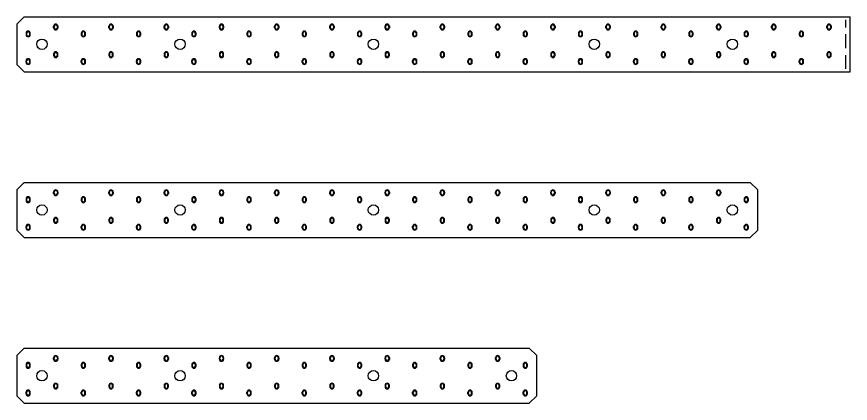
# Model space of a CAD drawing. Header units: inches. Extents: x -2661 to 42767, y -1222 to 9099.
# Drawn here: x 1267.01 to 1312.29, y 1941.76 to 1962.76 of the extents above; entities that cross this region are included whole.
import ezdxf

# ---------------------------------------------------------------- set-up
doc = ezdxf.new("R2010")
doc.units = ezdxf.units.IN
doc.header["$LTSCALE"] = 12
doc.header["$MEASUREMENT"] = 0
doc.linetypes.add('HIDDEN4', pattern=[0.09375, 0.0625, -0.03125])
doc.layers.get('0').update_dxf_attribs({"linetype": 'CONTINUOUS'})
doc.layers.add('S-SIMPSON', color=2, linetype='CONTINUOUS')

# ---------------------------------------------------------------- blocks, each defined once
blk = doc.blocks.new('MSTC28')
for p, q in [((-14.125, 2.59375), (-13.71875, 3)), ((-13.71875, 3), (13.71875, 3)), ((13.71875, 3), (14.125, 2.59375)), ((-14.125, 2.59375), (-14.125, 0.40625)), ((-12.11675, 2.398), (-12.11675, 2.477)), ((-12.0855, 2.398), (-12.0855, 2.477)), ((-11.9145, 2.477), (-11.9145, 2.398)), ((-11.88325, 2.477), (-11.88325, 2.398)), ((-9.11675, 2.398), (-9.11675, 2.477)), ((-9.0855, 2.398), (-9.0855, 2.477)), ((-8.9145, 2.477), (-8.9145, 2.398)), ((-8.88325, 2.477), (-8.88325, 2.398)), ((-6.11675, 2.398), (-6.11675, 2.477)), ((-6.0855, 2.398), (-6.0855, 2.477)), ((-5.9145, 2.477), (-5.9145, 2.398)), ((-5.88325, 2.477), (-5.88325, 2.398)), ((-3.11675, 2.398), (-3.11675, 2.477)), ((-3.0855, 2.398), (-3.0855, 2.477)), ((-2.9145, 2.477), (-2.9145, 2.398)), ((-2.88325, 2.477), (-2.88325, 2.398)), ((-0.11675, 2.398), (-0.11675, 2.477)), ((-0.0855, 2.398), (-0.0855, 2.477)), ((0.0855, 2.477), (0.0855, 2.398)), ((0.11675, 2.477), (0.11675, 2.398)), ((2.88325, 2.398), (2.88325, 2.477)), ((2.9145, 2.398), (2.9145, 2.477)), ((3.0855, 2.477), (3.0855, 2.398)), ((3.11675, 2.477), (3.11675, 2.398)), ((5.88325, 2.398), (5.88325, 2.477)), ((5.9145, 2.398), (5.9145, 2.477)), ((6.0855, 2.477), (6.0855, 2.398)), ((6.11675, 2.477), (6.11675, 2.398)), ((8.88325, 2.398), (8.88325, 2.477)), ((8.9145, 2.398), (8.9145, 2.477)), ((9.0855, 2.477), (9.0855, 2.398)), ((9.11675, 2.477), (9.11675, 2.398)), ((11.88325, 2.398), (11.88325, 2.477)), ((11.9145, 2.398), (11.9145, 2.477)), ((12.0855, 2.477), (12.0855, 2.398)), ((12.11675, 2.477), (12.11675, 2.398)), ((-13.61675, 2.102), (-13.61675, 2.023)), ((-13.5855, 2.102), (-13.5855, 2.023)), ((-13.4145, 2.023), (-13.4145, 2.102)), ((-13.38325, 2.023), (-13.38325, 2.102)), ((-10.61675, 2.102), (-10.61675, 2.023)), ((-10.5855, 2.102), (-10.5855, 2.023)), ((-10.4145, 2.023), (-10.4145, 2.102)), ((-10.38325, 2.023), (-10.38325, 2.102)), ((-7.61675, 2.102), (-7.61675, 2.023)), ((-7.5855, 2.102), (-7.5855, 2.023)), ((-7.4145, 2.023), (-7.4145, 2.102)), ((-7.38325, 2.023), (-7.38325, 2.102)), ((-4.61675, 2.102), (-4.61675, 2.023)), ((-4.5855, 2.102), (-4.5855, 2.023)), ((-4.4145, 2.023), (-4.4145, 2.102)), ((-4.38325, 2.023), (-4.38325, 2.102)), ((-1.61675, 2.102), (-1.61675, 2.023)), ((-1.5855, 2.102), (-1.5855, 2.023)), ((-1.4145, 2.023), (-1.4145, 2.102)), ((-1.38325, 2.023), (-1.38325, 2.102)), ((1.38325, 2.102), (1.38325, 2.023)), ((1.4145, 2.102), (1.4145, 2.023)), ((1.5855, 2.023), (1.5855, 2.102)), ((1.61675, 2.023), (1.61675, 2.102)), ((4.38325, 2.102), (4.38325, 2.023)), ((4.4145, 2.102), (4.4145, 2.023)), ((4.5855, 2.023), (4.5855, 2.102)), ((4.61675, 2.023), (4.61675, 2.102)), ((7.38325, 2.102), (7.38325, 2.023)), ((7.4145, 2.102), (7.4145, 2.023)), ((7.5855, 2.023), (7.5855, 2.102)), ((7.61675, 2.023), (7.61675, 2.102)), ((10.38325, 2.102), (10.38325, 2.023)), ((10.4145, 2.102), (10.4145, 2.023)), ((10.5855, 2.023), (10.5855, 2.102)), ((10.61675, 2.023), (10.61675, 2.102)), ((13.38325, 2.102), (13.38325, 2.023)), ((13.4145, 2.102), (13.4145, 2.023)), ((13.5855, 2.023), (13.5855, 2.102)), ((13.61675, 2.023), (13.61675, 2.102)), ((-12.11675, 0.977), (-12.11675, 0.898)), ((-12.0855, 0.977), (-12.0855, 0.898)), ((-11.9145, 0.898), (-11.9145, 0.977)), ((-11.88325, 0.898), (-11.88325, 0.977)), ((-9.11675, 0.977), (-9.11675, 0.898)), ((-9.0855, 0.977), (-9.0855, 0.898)), ((-8.9145, 0.898), (-8.9145, 0.977)), ((-8.88325, 0.898), (-8.88325, 0.977)), ((-6.11675, 0.977), (-6.11675, 0.898)), ((-6.0855, 0.977), (-6.0855, 0.898)), ((-5.9145, 0.898), (-5.9145, 0.977)), ((-5.88325, 0.898), (-5.88325, 0.977)), ((-3.11675, 0.977), (-3.11675, 0.898)), ((-3.0855, 0.977), (-3.0855, 0.898)), ((-2.9145, 0.898), (-2.9145, 0.977)), ((-2.88325, 0.898), (-2.88325, 0.977)), ((-0.11675, 0.977), (-0.11675, 0.898)), ((-0.0855, 0.977), (-0.0855, 0.898)), ((0.0855, 0.898), (0.0855, 0.977)), ((0.11675, 0.898), (0.11675, 0.977)), ((2.88325, 0.977), (2.88325, 0.898)), ((2.9145, 0.977), (2.9145, 0.898)), ((3.0855, 0.898), (3.0855, 0.977)), ((3.11675, 0.898), (3.11675, 0.977)), ((5.88325, 0.977), (5.88325, 0.898)), ((5.9145, 0.977), (5.9145, 0.898)), ((6.0855, 0.898), (6.0855, 0.977)), ((6.11675, 0.898), (6.11675, 0.977)), ((8.88325, 0.977), (8.88325, 0.898)), ((8.9145, 0.977), (8.9145, 0.898)), ((9.0855, 0.898), (9.0855, 0.977)), ((9.11675, 0.898), (9.11675, 0.977)), ((11.88325, 0.977), (11.88325, 0.898)), ((11.9145, 0.977), (11.9145, 0.898)), ((12.0855, 0.898), (12.0855, 0.977)), ((12.11675, 0.898), (12.11675, 0.977)), ((-13.61675, 0.523), (-13.61675, 0.602)), ((-13.5855, 0.523), (-13.5855, 0.602)), ((-13.4145, 0.523), (-13.4145, 0.602)), ((-13.38325, 0.523), (-13.38325, 0.602)), ((-10.61675, 0.523), (-10.61675, 0.602)), ((-10.5855, 0.523), (-10.5855, 0.602)), ((-10.4145, 0.523), (-10.4145, 0.602)), ((-10.38325, 0.523), (-10.38325, 0.602)), ((-7.61675, 0.523), (-7.61675, 0.602)), ((-7.5855, 0.523), (-7.5855, 0.602)), ((-7.4145, 0.523), (-7.4145, 0.602)), ((-7.38325, 0.523), (-7.38325, 0.602)), ((-4.61675, 0.523), (-4.61675, 0.602)), ((-4.5855, 0.523), (-4.5855, 0.602)), ((-4.4145, 0.523), (-4.4145, 0.602)), ((-4.38325, 0.523), (-4.38325, 0.602)), ((-1.61675, 0.523), (-1.61675, 0.602)), ((-1.5855, 0.523), (-1.5855, 0.602)), ((-1.4145, 0.523), (-1.4145, 0.602)), ((-1.38325, 0.523), (-1.38325, 0.602)), ((1.38325, 0.523), (1.38325, 0.602)), ((1.4145, 0.523), (1.4145, 0.602)), ((1.5855, 0.523), (1.5855, 0.602)), ((1.61675, 0.523), (1.61675, 0.602)), ((4.38325, 0.523), (4.38325, 0.602)), ((4.4145, 0.523), (4.4145, 0.602)), ((4.5855, 0.523), (4.5855, 0.602)), ((4.61675, 0.523), (4.61675, 0.602)), ((7.38325, 0.523), (7.38325, 0.602)), ((7.4145, 0.523), (7.4145, 0.602)), ((7.5855, 0.523), (7.5855, 0.602)), ((7.61675, 0.523), (7.61675, 0.602)), ((10.38325, 0.523), (10.38325, 0.602)), ((10.4145, 0.523), (10.4145, 0.602)), ((10.5855, 0.523), (10.5855, 0.602)), ((10.61675, 0.523), (10.61675, 0.602)), ((13.38325, 0.523), (13.38325, 0.602)), ((13.4145, 0.523), (13.4145, 0.602)), ((13.5855, 0.523), (13.5855, 0.602)), ((13.61675, 0.523), (13.61675, 0.602)), ((-13.71875, 0), (-14.125, 0.40625)), ((-13.71875, 0), (13.71875, 0)), ((13.71875, 0), (14.125, 0.40625))]:
    blk.add_line(p, q)
at = {"linetype": 'Continuous'}
blk.add_line((14.125, 0.40625), (14.125, 2.59375), dxfattribs=at)
for centre in [(-12.75, 1.5), (-5.25, 1.5), (5.25, 1.5), (12.75, 1.5)]:
    blk.add_circle(centre, 0.28125)
for centre, radius, start, end in [((-12, 2.477), 0.11675, 0, 180), ((-12, 2.398), 0.11675, 180, 0), ((-12, 2.477), 0.0855, 0, 180), ((-12, 2.398), 0.0855, 180, 0), ((-9, 2.477), 0.11675, 0, 180), ((-9, 2.398), 0.11675, 180, 0), ((-9, 2.477), 0.0855, 0, 180), ((-9, 2.398), 0.0855, 180, 0), ((-6, 2.477), 0.11675, 0, 180), ((-6, 2.398), 0.11675, 180, 0), ((-6, 2.477), 0.0855, 0, 180), ((-6, 2.398), 0.0855, 180, 0), ((-3, 2.477), 0.11675, 0, 180), ((-3, 2.398), 0.11675, 180, 0), ((-3, 2.477), 0.0855, 0, 180), ((-3, 2.398), 0.0855, 180, 0), ((0, 2.477), 0.11675, 0, 180), ((0, 2.398), 0.11675, 180, 0), ((0, 2.477), 0.0855, 0, 180), ((0, 2.398), 0.0855, 180, 0), ((3, 2.477), 0.11675, 0, 180), ((3, 2.398), 0.11675, 180, 0), ((3, 2.477), 0.0855, 0, 180), ((3, 2.398), 0.0855, 180, 0), ((6, 2.477), 0.11675, 0, 180), ((6, 2.398), 0.11675, 180, 0), ((6, 2.477), 0.0855, 0, 180), ((6, 2.398), 0.0855, 180, 0), ((9, 2.477), 0.11675, 0, 180), ((9, 2.398), 0.11675, 180, 0), ((9, 2.477), 0.0855, 0, 180), ((9, 2.398), 0.0855, 180, 0), ((12, 2.477), 0.11675, 0, 180), ((12, 2.398), 0.11675, 180, 0), ((12, 2.477), 0.0855, 0, 180), ((12, 2.398), 0.0855, 180, 0), ((-13.5, 2.102), 0.11675, 0, 180), ((-13.5, 2.023), 0.11675, 180, 0), ((-13.5, 2.102), 0.0855, 0, 180), ((-13.5, 2.023), 0.0855, 180, 0), ((-10.5, 2.102), 0.11675, 0, 180), ((-10.5, 2.023), 0.11675, 180, 0), ((-10.5, 2.102), 0.0855, 0, 180), ((-10.5, 2.023), 0.0855, 180, 0), ((-7.5, 2.102), 0.11675, 0, 180), ((-7.5, 2.023), 0.11675, 180, 0), ((-7.5, 2.102), 0.0855, 0, 180), ((-7.5, 2.023), 0.0855, 180, 0), ((-4.5, 2.102), 0.11675, 0, 180), ((-4.5, 2.023), 0.11675, 180, 0), ((-4.5, 2.102), 0.0855, 0, 180), ((-4.5, 2.023), 0.0855, 180, 0), ((-1.5, 2.102), 0.11675, 0, 180), ((-1.5, 2.023), 0.11675, 180, 0), ((-1.5, 2.102), 0.0855, 0, 180), ((-1.5, 2.023), 0.0855, 180, 0), ((1.5, 2.102), 0.11675, 0, 180), ((1.5, 2.023), 0.11675, 180, 0), ((1.5, 2.102), 0.0855, 0, 180), ((1.5, 2.023), 0.0855, 180, 0), ((4.5, 2.102), 0.11675, 0, 180), ((4.5, 2.023), 0.11675, 180, 0), ((4.5, 2.102), 0.0855, 0, 180), ((4.5, 2.023), 0.0855, 180, 0), ((7.5, 2.102), 0.11675, 0, 180), ((7.5, 2.023), 0.11675, 180, 0), ((7.5, 2.102), 0.0855, 0, 180), ((7.5, 2.023), 0.0855, 180, 0), ((10.5, 2.102), 0.11675, 0, 180), ((10.5, 2.023), 0.11675, 180, 0), ((10.5, 2.102), 0.0855, 0, 180), ((10.5, 2.023), 0.0855, 180, 0), ((13.5, 2.102), 0.11675, 0, 180), ((13.5, 2.023), 0.11675, 180, 0), ((13.5, 2.102), 0.0855, 0, 180), ((13.5, 2.023), 0.0855, 180, 0), ((-12, 0.977), 0.11675, 0, 180), ((-12, 0.977), 0.0855, 0, 180), ((-9, 0.977), 0.11675, 0, 180), ((-9, 0.977), 0.0855, 0, 180), ((-6, 0.977), 0.11675, 0, 180), ((-6, 0.977), 0.0855, 0, 180), ((-3, 0.977), 0.11675, 0, 180), ((-3, 0.977), 0.0855, 0, 180), ((0, 0.977), 0.11675, 0, 180), ((0, 0.977), 0.0855, 0, 180), ((3, 0.977), 0.11675, 0, 180), ((3, 0.977), 0.0855, 0, 180), ((6, 0.977), 0.11675, 0, 180), ((6, 0.977), 0.0855, 0, 180), ((9, 0.977), 0.11675, 0, 180), ((9, 0.977), 0.0855, 0, 180), ((12, 0.977), 0.11675, 0, 180), ((12, 0.977), 0.0855, 0, 180), ((-13.5, 0.602), 0.11675, 0, 180), ((-13.5, 0.523), 0.11675, 180, 0), ((-13.5, 0.602), 0.0855, 0, 180), ((-13.5, 0.523), 0.0855, 180, 0), ((-12, 0.898), 0.11675, 180, 0), ((-12, 0.898), 0.0855, 180, 0), ((-10.5, 0.602), 0.11675, 0, 180), ((-10.5, 0.523), 0.11675, 180, 0), ((-10.5, 0.602), 0.0855, 0, 180), ((-10.5, 0.523), 0.0855, 180, 0), ((-9, 0.898), 0.11675, 180, 0), ((-9, 0.898), 0.0855, 180, 0), ((-7.5, 0.602), 0.11675, 0, 180), ((-7.5, 0.523), 0.11675, 180, 0), ((-7.5, 0.602), 0.0855, 0, 180), ((-7.5, 0.523), 0.0855, 180, 0), ((-6, 0.898), 0.11675, 180, 0), ((-6, 0.898), 0.0855, 180, 0), ((-4.5, 0.602), 0.11675, 0, 180), ((-4.5, 0.523), 0.11675, 180, 0), ((-4.5, 0.602), 0.0855, 0, 180), ((-4.5, 0.523), 0.0855, 180, 0), ((-3, 0.898), 0.11675, 180, 0), ((-3, 0.898), 0.0855, 180, 0), ((-1.5, 0.602), 0.11675, 0, 180), ((-1.5, 0.523), 0.11675, 180, 0), ((-1.5, 0.602), 0.0855, 0, 180), ((-1.5, 0.523), 0.0855, 180, 0), ((0, 0.898), 0.11675, 180, 0), ((0, 0.898), 0.0855, 180, 0), ((1.5, 0.602), 0.11675, 0, 180), ((1.5, 0.523), 0.11675, 180, 0), ((1.5, 0.602), 0.0855, 0, 180), ((1.5, 0.523), 0.0855, 180, 0), ((3, 0.898), 0.11675, 180, 0), ((3, 0.898), 0.0855, 180, 0), ((4.5, 0.602), 0.11675, 0, 180), ((4.5, 0.523), 0.11675, 180, 0), ((4.5, 0.602), 0.0855, 0, 180), ((4.5, 0.523), 0.0855, 180, 0), ((6, 0.898), 0.11675, 180, 0), ((6, 0.898), 0.0855, 180, 0), ((7.5, 0.602), 0.11675, 0, 180), ((7.5, 0.523), 0.11675, 180, 0), ((7.5, 0.602), 0.0855, 0, 180), ((7.5, 0.523), 0.0855, 180, 0), ((9, 0.898), 0.11675, 180, 0), ((9, 0.898), 0.0855, 180, 0), ((10.5, 0.602), 0.11675, 0, 180), ((10.5, 0.523), 0.11675, 180, 0), ((10.5, 0.602), 0.0855, 0, 180), ((10.5, 0.523), 0.0855, 180, 0), ((12, 0.898), 0.11675, 180, 0), ((12, 0.898), 0.0855, 180, 0), ((13.5, 0.602), 0.11675, 0, 180), ((13.5, 0.523), 0.11675, 180, 0), ((13.5, 0.602), 0.0855, 0, 180), ((13.5, 0.523), 0.0855, 180, 0)]:
    blk.add_arc(centre, radius, start, end)
blk = doc.blocks.new('MSTC40')
at = {"layer": 'S-SIMPSON'}
for p, q in [((-20.125, 2.59375), (-19.71875, 3)), ((-19.71875, 3), (19.71875, 3)), ((19.71875, 3), (20.125, 2.59375)), ((-20.125, 2.59375), (-20.125, 0.40625)), ((-18.11675, 2.398), (-18.11675, 2.477)), ((-18.0855, 2.398), (-18.0855, 2.477)), ((-17.9145, 2.477), (-17.9145, 2.398)), ((-17.88325, 2.477), (-17.88325, 2.398)), ((-15.11675, 2.398), (-15.11675, 2.477)), ((-15.0855, 2.398), (-15.0855, 2.477)), ((-14.9145, 2.477), (-14.9145, 2.398)), ((-14.88325, 2.477), (-14.88325, 2.398)), ((-12.11675, 2.398), (-12.11675, 2.477)), ((-12.0855, 2.398), (-12.0855, 2.477)), ((-11.9145, 2.477), (-11.9145, 2.398)), ((-11.88325, 2.477), (-11.88325, 2.398)), ((-9.11675, 2.398), (-9.11675, 2.477)), ((-9.0855, 2.398), (-9.0855, 2.477)), ((-8.9145, 2.477), (-8.9145, 2.398)), ((-8.88325, 2.477), (-8.88325, 2.398)), ((-6.11675, 2.398), (-6.11675, 2.477)), ((-6.0855, 2.398), (-6.0855, 2.477)), ((-5.9145, 2.477), (-5.9145, 2.398)), ((-5.88325, 2.477), (-5.88325, 2.398)), ((-3.11675, 2.398), (-3.11675, 2.477)), ((-3.0855, 2.398), (-3.0855, 2.477)), ((-2.9145, 2.477), (-2.9145, 2.398)), ((-2.88325, 2.477), (-2.88325, 2.398)), ((-0.11675, 2.398), (-0.11675, 2.477)), ((-0.0855, 2.398), (-0.0855, 2.477)), ((0.0855, 2.477), (0.0855, 2.398)), ((0.11675, 2.477), (0.11675, 2.398)), ((2.88325, 2.398), (2.88325, 2.477)), ((2.9145, 2.398), (2.9145, 2.477)), ((3.0855, 2.477), (3.0855, 2.398)), ((3.11675, 2.477), (3.11675, 2.398)), ((5.88325, 2.398), (5.88325, 2.477)), ((5.9145, 2.398), (5.9145, 2.477)), ((6.0855, 2.477), (6.0855, 2.398)), ((6.11675, 2.477), (6.11675, 2.398)), ((8.88325, 2.398), (8.88325, 2.477)), ((8.9145, 2.398), (8.9145, 2.477)), ((9.0855, 2.477), (9.0855, 2.398)), ((9.11675, 2.477), (9.11675, 2.398)), ((11.88325, 2.398), (11.88325, 2.477)), ((11.9145, 2.398), (11.9145, 2.477)), ((12.0855, 2.477), (12.0855, 2.398)), ((12.11675, 2.477), (12.11675, 2.398)), ((14.88325, 2.398), (14.88325, 2.477)), ((14.9145, 2.398), (14.9145, 2.477)), ((15.0855, 2.477), (15.0855, 2.398)), ((15.11675, 2.477), (15.11675, 2.398)), ((17.88325, 2.398), (17.88325, 2.477)), ((17.9145, 2.398), (17.9145, 2.477)), ((18.0855, 2.477), (18.0855, 2.398)), ((18.11675, 2.477), (18.11675, 2.398)), ((-19.61675, 2.102), (-19.61675, 2.023)), ((-19.5855, 2.102), (-19.5855, 2.023)), ((-19.4145, 2.023), (-19.4145, 2.102)), ((-19.38325, 2.023), (-19.38325, 2.102)), ((-16.61675, 2.102), (-16.61675, 2.023)), ((-16.5855, 2.102), (-16.5855, 2.023)), ((-16.4145, 2.023), (-16.4145, 2.102)), ((-16.38325, 2.023), (-16.38325, 2.102)), ((-13.61675, 2.102), (-13.61675, 2.023)), ((-13.5855, 2.102), (-13.5855, 2.023)), ((-13.4145, 2.023), (-13.4145, 2.102)), ((-13.38325, 2.023), (-13.38325, 2.102)), ((-10.61675, 2.102), (-10.61675, 2.023)), ((-10.5855, 2.102), (-10.5855, 2.023)), ((-10.4145, 2.023), (-10.4145, 2.102)), ((-10.38325, 2.023), (-10.38325, 2.102)), ((-7.61675, 2.102), (-7.61675, 2.023)), ((-7.5855, 2.102), (-7.5855, 2.023)), ((-7.4145, 2.023), (-7.4145, 2.102)), ((-7.38325, 2.023), (-7.38325, 2.102)), ((-4.61675, 2.102), (-4.61675, 2.023)), ((-4.5855, 2.102), (-4.5855, 2.023)), ((-4.4145, 2.023), (-4.4145, 2.102)), ((-4.38325, 2.023), (-4.38325, 2.102)), ((-1.61675, 2.102), (-1.61675, 2.023)), ((-1.5855, 2.102), (-1.5855, 2.023)), ((-1.4145, 2.023), (-1.4145, 2.102)), ((-1.38325, 2.023), (-1.38325, 2.102)), ((1.38325, 2.102), (1.38325, 2.023)), ((1.4145, 2.102), (1.4145, 2.023)), ((1.5855, 2.023), (1.5855, 2.102)), ((1.61675, 2.023), (1.61675, 2.102)), ((4.38325, 2.102), (4.38325, 2.023)), ((4.4145, 2.102), (4.4145, 2.023)), ((4.5855, 2.023), (4.5855, 2.102)), ((4.61675, 2.023), (4.61675, 2.102)), ((7.38325, 2.102), (7.38325, 2.023)), ((7.4145, 2.102), (7.4145, 2.023)), ((7.5855, 2.023), (7.5855, 2.102)), ((7.61675, 2.023), (7.61675, 2.102)), ((10.38325, 2.102), (10.38325, 2.023)), ((10.4145, 2.102), (10.4145, 2.023)), ((10.5855, 2.023), (10.5855, 2.102)), ((10.61675, 2.023), (10.61675, 2.102)), ((13.38325, 2.102), (13.38325, 2.023)), ((13.4145, 2.102), (13.4145, 2.023)), ((13.5855, 2.023), (13.5855, 2.102)), ((13.61675, 2.023), (13.61675, 2.102)), ((16.38325, 2.102), (16.38325, 2.023)), ((16.4145, 2.102), (16.4145, 2.023)), ((16.5855, 2.023), (16.5855, 2.102)), ((16.61675, 2.023), (16.61675, 2.102)), ((19.38325, 2.102), (19.38325, 2.023)), ((19.4145, 2.102), (19.4145, 2.023)), ((19.5855, 2.023), (19.5855, 2.102)), ((19.61675, 2.023), (19.61675, 2.102)), ((-18.11675, 0.977), (-18.11675, 0.898)), ((-18.0855, 0.977), (-18.0855, 0.898)), ((-17.9145, 0.898), (-17.9145, 0.977)), ((-17.88325, 0.898), (-17.88325, 0.977)), ((-15.11675, 0.977), (-15.11675, 0.898)), ((-15.0855, 0.977), (-15.0855, 0.898)), ((-14.9145, 0.898), (-14.9145, 0.977)), ((-14.88325, 0.898), (-14.88325, 0.977)), ((-12.11675, 0.977), (-12.11675, 0.898)), ((-12.0855, 0.977), (-12.0855, 0.898)), ((-11.9145, 0.898), (-11.9145, 0.977)), ((-11.88325, 0.898), (-11.88325, 0.977)), ((-9.11675, 0.977), (-9.11675, 0.898)), ((-9.0855, 0.977), (-9.0855, 0.898)), ((-8.9145, 0.898), (-8.9145, 0.977)), ((-8.88325, 0.898), (-8.88325, 0.977)), ((-6.11675, 0.977), (-6.11675, 0.898)), ((-6.0855, 0.977), (-6.0855, 0.898)), ((-5.9145, 0.898), (-5.9145, 0.977)), ((-5.88325, 0.898), (-5.88325, 0.977)), ((-3.11675, 0.977), (-3.11675, 0.898)), ((-3.0855, 0.977), (-3.0855, 0.898)), ((-2.9145, 0.898), (-2.9145, 0.977)), ((-2.88325, 0.898), (-2.88325, 0.977)), ((-0.11675, 0.977), (-0.11675, 0.898)), ((-0.0855, 0.977), (-0.0855, 0.898)), ((0.0855, 0.898), (0.0855, 0.977)), ((0.11675, 0.898), (0.11675, 0.977)), ((2.88325, 0.977), (2.88325, 0.898)), ((2.9145, 0.977), (2.9145, 0.898)), ((3.0855, 0.898), (3.0855, 0.977)), ((3.11675, 0.898), (3.11675, 0.977)), ((5.88325, 0.977), (5.88325, 0.898)), ((5.9145, 0.977), (5.9145, 0.898)), ((6.0855, 0.898), (6.0855, 0.977)), ((6.11675, 0.898), (6.11675, 0.977)), ((8.88325, 0.977), (8.88325, 0.898)), ((8.9145, 0.977), (8.9145, 0.898)), ((9.0855, 0.898), (9.0855, 0.977)), ((9.11675, 0.898), (9.11675, 0.977)), ((11.88325, 0.977), (11.88325, 0.898)), ((11.9145, 0.977), (11.9145, 0.898)), ((12.0855, 0.898), (12.0855, 0.977)), ((12.11675, 0.898), (12.11675, 0.977)), ((14.88325, 0.977), (14.88325, 0.898)), ((14.9145, 0.977), (14.9145, 0.898)), ((15.0855, 0.898), (15.0855, 0.977)), ((15.11675, 0.898), (15.11675, 0.977)), ((17.88325, 0.977), (17.88325, 0.898)), ((17.9145, 0.977), (17.9145, 0.898)), ((18.0855, 0.898), (18.0855, 0.977)), ((18.11675, 0.898), (18.11675, 0.977)), ((-19.61675, 0.523), (-19.61675, 0.602)), ((-19.5855, 0.523), (-19.5855, 0.602)), ((-19.4145, 0.523), (-19.4145, 0.602)), ((-19.38325, 0.523), (-19.38325, 0.602)), ((-16.61675, 0.523), (-16.61675, 0.602)), ((-16.5855, 0.523), (-16.5855, 0.602)), ((-16.4145, 0.523), (-16.4145, 0.602)), ((-16.38325, 0.523), (-16.38325, 0.602)), ((-13.61675, 0.523), (-13.61675, 0.602)), ((-13.5855, 0.523), (-13.5855, 0.602)), ((-13.4145, 0.523), (-13.4145, 0.602)), ((-13.38325, 0.523), (-13.38325, 0.602)), ((-10.61675, 0.523), (-10.61675, 0.602)), ((-10.5855, 0.523), (-10.5855, 0.602)), ((-10.4145, 0.523), (-10.4145, 0.602)), ((-10.38325, 0.523), (-10.38325, 0.602)), ((-7.61675, 0.523), (-7.61675, 0.602)), ((-7.5855, 0.523), (-7.5855, 0.602)), ((-7.4145, 0.523), (-7.4145, 0.602)), ((-7.38325, 0.523), (-7.38325, 0.602)), ((-4.61675, 0.523), (-4.61675, 0.602)), ((-4.5855, 0.523), (-4.5855, 0.602)), ((-4.4145, 0.523), (-4.4145, 0.602)), ((-4.38325, 0.523), (-4.38325, 0.602)), ((-1.61675, 0.523), (-1.61675, 0.602)), ((-1.5855, 0.523), (-1.5855, 0.602)), ((-1.4145, 0.523), (-1.4145, 0.602)), ((-1.38325, 0.523), (-1.38325, 0.602)), ((1.38325, 0.523), (1.38325, 0.602)), ((1.4145, 0.523), (1.4145, 0.602)), ((1.5855, 0.523), (1.5855, 0.602)), ((1.61675, 0.523), (1.61675, 0.602)), ((4.38325, 0.523), (4.38325, 0.602)), ((4.4145, 0.523), (4.4145, 0.602)), ((4.5855, 0.523), (4.5855, 0.602)), ((4.61675, 0.523), (4.61675, 0.602)), ((7.38325, 0.523), (7.38325, 0.602)), ((7.4145, 0.523), (7.4145, 0.602)), ((7.5855, 0.523), (7.5855, 0.602)), ((7.61675, 0.523), (7.61675, 0.602)), ((10.38325, 0.523), (10.38325, 0.602)), ((10.4145, 0.523), (10.4145, 0.602)), ((10.5855, 0.523), (10.5855, 0.602)), ((10.61675, 0.523), (10.61675, 0.602)), ((13.38325, 0.523), (13.38325, 0.602)), ((13.4145, 0.523), (13.4145, 0.602)), ((13.5855, 0.523), (13.5855, 0.602)), ((13.61675, 0.523), (13.61675, 0.602)), ((16.38325, 0.523), (16.38325, 0.602)), ((16.4145, 0.523), (16.4145, 0.602)), ((16.5855, 0.523), (16.5855, 0.602)), ((16.61675, 0.523), (16.61675, 0.602)), ((19.38325, 0.523), (19.38325, 0.602)), ((19.4145, 0.523), (19.4145, 0.602)), ((19.5855, 0.523), (19.5855, 0.602)), ((19.61675, 0.523), (19.61675, 0.602)), ((-19.71875, 0), (-20.125, 0.40625)), ((-19.71875, 0), (19.71875, 0)), ((19.71875, 0), (20.125, 0.40625))]:
    blk.add_line(p, q, dxfattribs=at)
at = {"layer": 'S-SIMPSON', "linetype": 'Continuous'}
blk.add_line((20.125, 0.40625), (20.125, 2.59375), dxfattribs=at)
at = {"layer": 'S-SIMPSON'}
for centre in [(-18.75, 1.5), (-11.25, 1.5), (-0.75, 1.5), (11.25, 1.5), (18.75, 1.5)]:
    blk.add_circle(centre, 0.28125, dxfattribs=at)
for centre, radius, start, end in [((-18, 2.477), 0.11675, 0, 180), ((-18, 2.398), 0.11675, 180, 0), ((-18, 2.477), 0.0855, 0, 180), ((-18, 2.398), 0.0855, 180, 0), ((-15, 2.477), 0.11675, 0, 180), ((-15, 2.398), 0.11675, 180, 0), ((-15, 2.477), 0.0855, 0, 180), ((-15, 2.398), 0.0855, 180, 0), ((-12, 2.477), 0.11675, 0, 180), ((-12, 2.398), 0.11675, 180, 0), ((-12, 2.477), 0.0855, 0, 180), ((-12, 2.398), 0.0855, 180, 0), ((-9, 2.477), 0.11675, 0, 180), ((-9, 2.398), 0.11675, 180, 0), ((-9, 2.477), 0.0855, 0, 180), ((-9, 2.398), 0.0855, 180, 0), ((-6, 2.477), 0.11675, 0, 180), ((-6, 2.398), 0.11675, 180, 0), ((-6, 2.477), 0.0855, 0, 180), ((-6, 2.398), 0.0855, 180, 0), ((-3, 2.477), 0.11675, 0, 180), ((-3, 2.398), 0.11675, 180, 0), ((-3, 2.477), 0.0855, 0, 180), ((-3, 2.398), 0.0855, 180, 0), ((0, 2.477), 0.11675, 0, 180), ((0, 2.398), 0.11675, 180, 0), ((0, 2.477), 0.0855, 0, 180), ((0, 2.398), 0.0855, 180, 0), ((3, 2.477), 0.11675, 0, 180), ((3, 2.398), 0.11675, 180, 0), ((3, 2.477), 0.0855, 0, 180), ((3, 2.398), 0.0855, 180, 0), ((6, 2.477), 0.11675, 0, 180), ((6, 2.398), 0.11675, 180, 0), ((6, 2.477), 0.0855, 0, 180), ((6, 2.398), 0.0855, 180, 0), ((9, 2.477), 0.11675, 0, 180), ((9, 2.398), 0.11675, 180, 0), ((9, 2.477), 0.0855, 0, 180), ((9, 2.398), 0.0855, 180, 0), ((12, 2.477), 0.11675, 0, 180), ((12, 2.398), 0.11675, 180, 0), ((12, 2.477), 0.0855, 0, 180), ((12, 2.398), 0.0855, 180, 0), ((15, 2.477), 0.11675, 0, 180), ((15, 2.398), 0.11675, 180, 0), ((15, 2.477), 0.0855, 0, 180), ((15, 2.398), 0.0855, 180, 0), ((18, 2.477), 0.11675, 0, 180), ((18, 2.398), 0.11675, 180, 0), ((18, 2.477), 0.0855, 0, 180), ((18, 2.398), 0.0855, 180, 0), ((-19.5, 2.102), 0.11675, 0, 180), ((-19.5, 2.023), 0.11675, 180, 0), ((-19.5, 2.102), 0.0855, 0, 180), ((-19.5, 2.023), 0.0855, 180, 0), ((-16.5, 2.102), 0.11675, 0, 180), ((-16.5, 2.023), 0.11675, 180, 0), ((-16.5, 2.102), 0.0855, 0, 180), ((-16.5, 2.023), 0.0855, 180, 0), ((-13.5, 2.102), 0.11675, 0, 180), ((-13.5, 2.023), 0.11675, 180, 0), ((-13.5, 2.102), 0.0855, 0, 180), ((-13.5, 2.023), 0.0855, 180, 0), ((-10.5, 2.102), 0.11675, 0, 180), ((-10.5, 2.023), 0.11675, 180, 0), ((-10.5, 2.102), 0.0855, 0, 180), ((-10.5, 2.023), 0.0855, 180, 0), ((-7.5, 2.102), 0.11675, 0, 180), ((-7.5, 2.023), 0.11675, 180, 0), ((-7.5, 2.102), 0.0855, 0, 180), ((-7.5, 2.023), 0.0855, 180, 0), ((-4.5, 2.102), 0.11675, 0, 180), ((-4.5, 2.023), 0.11675, 180, 0), ((-4.5, 2.102), 0.0855, 0, 180), ((-4.5, 2.023), 0.0855, 180, 0), ((-1.5, 2.102), 0.11675, 0, 180), ((-1.5, 2.023), 0.11675, 180, 0), ((-1.5, 2.102), 0.0855, 0, 180), ((-1.5, 2.023), 0.0855, 180, 0), ((1.5, 2.102), 0.11675, 0, 180), ((1.5, 2.023), 0.11675, 180, 0), ((1.5, 2.102), 0.0855, 0, 180), ((1.5, 2.023), 0.0855, 180, 0), ((4.5, 2.102), 0.11675, 0, 180), ((4.5, 2.023), 0.11675, 180, 0), ((4.5, 2.102), 0.0855, 0, 180), ((4.5, 2.023), 0.0855, 180, 0), ((7.5, 2.102), 0.11675, 0, 180), ((7.5, 2.023), 0.11675, 180, 0), ((7.5, 2.102), 0.0855, 0, 180), ((7.5, 2.023), 0.0855, 180, 0), ((10.5, 2.102), 0.11675, 0, 180), ((10.5, 2.023), 0.11675, 180, 0), ((10.5, 2.102), 0.0855, 0, 180), ((10.5, 2.023), 0.0855, 180, 0), ((13.5, 2.102), 0.11675, 0, 180), ((13.5, 2.023), 0.11675, 180, 0), ((13.5, 2.102), 0.0855, 0, 180), ((13.5, 2.023), 0.0855, 180, 0), ((16.5, 2.102), 0.11675, 0, 180), ((16.5, 2.023), 0.11675, 180, 0), ((16.5, 2.102), 0.0855, 0, 180), ((16.5, 2.023), 0.0855, 180, 0), ((19.5, 2.102), 0.11675, 0, 180), ((19.5, 2.023), 0.11675, 180, 0), ((19.5, 2.102), 0.0855, 0, 180), ((19.5, 2.023), 0.0855, 180, 0), ((-18, 0.977), 0.11675, 0, 180), ((-18, 0.977), 0.0855, 0, 180), ((-15, 0.977), 0.11675, 0, 180), ((-15, 0.977), 0.0855, 0, 180), ((-12, 0.977), 0.11675, 0, 180), ((-12, 0.977), 0.0855, 0, 180), ((-9, 0.977), 0.11675, 0, 180), ((-9, 0.977), 0.0855, 0, 180), ((-6, 0.977), 0.11675, 0, 180), ((-6, 0.977), 0.0855, 0, 180), ((-3, 0.977), 0.11675, 0, 180), ((-3, 0.977), 0.0855, 0, 180), ((0, 0.977), 0.11675, 0, 180), ((0, 0.977), 0.0855, 0, 180), ((3, 0.977), 0.11675, 0, 180), ((3, 0.977), 0.0855, 0, 180), ((6, 0.977), 0.11675, 0, 180), ((6, 0.977), 0.0855, 0, 180), ((9, 0.977), 0.11675, 0, 180), ((9, 0.977), 0.0855, 0, 180), ((12, 0.977), 0.11675, 0, 180), ((12, 0.977), 0.0855, 0, 180), ((15, 0.977), 0.11675, 0, 180), ((15, 0.977), 0.0855, 0, 180), ((18, 0.977), 0.11675, 0, 180), ((18, 0.977), 0.0855, 0, 180), ((-19.5, 0.602), 0.11675, 0, 180), ((-19.5, 0.523), 0.11675, 180, 0), ((-19.5, 0.602), 0.0855, 0, 180), ((-19.5, 0.523), 0.0855, 180, 0), ((-18, 0.898), 0.11675, 180, 0), ((-18, 0.898), 0.0855, 180, 0), ((-16.5, 0.602), 0.11675, 0, 180), ((-16.5, 0.523), 0.11675, 180, 0), ((-16.5, 0.602), 0.0855, 0, 180), ((-16.5, 0.523), 0.0855, 180, 0), ((-15, 0.898), 0.11675, 180, 0), ((-15, 0.898), 0.0855, 180, 0), ((-13.5, 0.602), 0.11675, 0, 180), ((-13.5, 0.523), 0.11675, 180, 0), ((-13.5, 0.602), 0.0855, 0, 180), ((-13.5, 0.523), 0.0855, 180, 0), ((-12, 0.898), 0.11675, 180, 0), ((-12, 0.898), 0.0855, 180, 0), ((-10.5, 0.602), 0.11675, 0, 180), ((-10.5, 0.523), 0.11675, 180, 0), ((-10.5, 0.602), 0.0855, 0, 180), ((-10.5, 0.523), 0.0855, 180, 0), ((-9, 0.898), 0.11675, 180, 0), ((-9, 0.898), 0.0855, 180, 0), ((-7.5, 0.602), 0.11675, 0, 180), ((-7.5, 0.523), 0.11675, 180, 0), ((-7.5, 0.602), 0.0855, 0, 180), ((-7.5, 0.523), 0.0855, 180, 0), ((-6, 0.898), 0.11675, 180, 0), ((-6, 0.898), 0.0855, 180, 0), ((-4.5, 0.602), 0.11675, 0, 180), ((-4.5, 0.523), 0.11675, 180, 0), ((-4.5, 0.602), 0.0855, 0, 180), ((-4.5, 0.523), 0.0855, 180, 0), ((-3, 0.898), 0.11675, 180, 0), ((-3, 0.898), 0.0855, 180, 0), ((-1.5, 0.602), 0.11675, 0, 180), ((-1.5, 0.523), 0.11675, 180, 0), ((-1.5, 0.602), 0.0855, 0, 180), ((-1.5, 0.523), 0.0855, 180, 0), ((0, 0.898), 0.11675, 180, 0), ((0, 0.898), 0.0855, 180, 0), ((1.5, 0.602), 0.11675, 0, 180), ((1.5, 0.523), 0.11675, 180, 0), ((1.5, 0.602), 0.0855, 0, 180), ((1.5, 0.523), 0.0855, 180, 0), ((3, 0.898), 0.11675, 180, 0), ((3, 0.898), 0.0855, 180, 0), ((4.5, 0.602), 0.11675, 0, 180), ((4.5, 0.523), 0.11675, 180, 0), ((4.5, 0.602), 0.0855, 0, 180), ((4.5, 0.523), 0.0855, 180, 0), ((6, 0.898), 0.11675, 180, 0), ((6, 0.898), 0.0855, 180, 0), ((7.5, 0.602), 0.11675, 0, 180), ((7.5, 0.523), 0.11675, 180, 0), ((7.5, 0.602), 0.0855, 0, 180), ((7.5, 0.523), 0.0855, 180, 0), ((9, 0.898), 0.11675, 180, 0), ((9, 0.898), 0.0855, 180, 0), ((10.5, 0.602), 0.11675, 0, 180), ((10.5, 0.523), 0.11675, 180, 0), ((10.5, 0.602), 0.0855, 0, 180), ((10.5, 0.523), 0.0855, 180, 0), ((12, 0.898), 0.11675, 180, 0), ((12, 0.898), 0.0855, 180, 0), ((13.5, 0.602), 0.11675, 0, 180), ((13.5, 0.523), 0.11675, 180, 0), ((13.5, 0.602), 0.0855, 0, 180), ((13.5, 0.523), 0.0855, 180, 0), ((15, 0.898), 0.11675, 180, 0), ((15, 0.898), 0.0855, 180, 0), ((16.5, 0.602), 0.11675, 0, 180), ((16.5, 0.523), 0.11675, 180, 0), ((16.5, 0.602), 0.0855, 0, 180), ((16.5, 0.523), 0.0855, 180, 0), ((18, 0.898), 0.11675, 180, 0), ((18, 0.898), 0.0855, 180, 0), ((19.5, 0.602), 0.11675, 0, 180), ((19.5, 0.523), 0.11675, 180, 0), ((19.5, 0.602), 0.0855, 0, 180), ((19.5, 0.523), 0.0855, 180, 0)]:
    blk.add_arc(centre, radius, start, end, dxfattribs=at)
blk = doc.blocks.new('MSTC48B3')
at = {"layer": 'S-SIMPSON'}
for p, q in [((-45.03125, 1.09375), (-44.625, 1.5)), ((-44.625, 1.5), (0.25, 1.5)), ((-45.03125, 1.09375), (-45.03125, -1.09375)), ((-43.023, 0.898), (-43.023, 0.977)), ((-42.99175, 0.898), (-42.99175, 0.977)), ((-42.82075, 0.977), (-42.82075, 0.898)), ((-42.7895, 0.977), (-42.7895, 0.898)), ((-40.023, 0.898), (-40.023, 0.977)), ((-39.99175, 0.898), (-39.99175, 0.977)), ((-39.82075, 0.977), (-39.82075, 0.898)), ((-39.7895, 0.977), (-39.7895, 0.898)), ((-37.023, 0.898), (-37.023, 0.977)), ((-36.99175, 0.898), (-36.99175, 0.977)), ((-36.82075, 0.977), (-36.82075, 0.898)), ((-36.7895, 0.977), (-36.7895, 0.898)), ((-34.023, 0.898), (-34.023, 0.977)), ((-33.99175, 0.898), (-33.99175, 0.977)), ((-33.82075, 0.977), (-33.82075, 0.898)), ((-33.7895, 0.977), (-33.7895, 0.898)), ((-31.023, 0.898), (-31.023, 0.977)), ((-30.99175, 0.898), (-30.99175, 0.977)), ((-30.82075, 0.977), (-30.82075, 0.898)), ((-30.7895, 0.977), (-30.7895, 0.898)), ((-28.023, 0.898), (-28.023, 0.977)), ((-27.99175, 0.898), (-27.99175, 0.977)), ((-27.82075, 0.977), (-27.82075, 0.898)), ((-27.7895, 0.977), (-27.7895, 0.898)), ((-25.023, 0.898), (-25.023, 0.977)), ((-24.99175, 0.898), (-24.99175, 0.977)), ((-24.82075, 0.977), (-24.82075, 0.898)), ((-24.7895, 0.977), (-24.7895, 0.898)), ((-22.023, 0.898), (-22.023, 0.977)), ((-21.99175, 0.898), (-21.99175, 0.977)), ((-21.82075, 0.977), (-21.82075, 0.898)), ((-21.7895, 0.977), (-21.7895, 0.898)), ((-19.023, 0.898), (-19.023, 0.977)), ((-18.99175, 0.898), (-18.99175, 0.977)), ((-18.82075, 0.977), (-18.82075, 0.898)), ((-18.7895, 0.977), (-18.7895, 0.898)), ((-16.023, 0.898), (-16.023, 0.977)), ((-15.99175, 0.898), (-15.99175, 0.977)), ((-15.82075, 0.977), (-15.82075, 0.898)), ((-15.7895, 0.977), (-15.7895, 0.898)), ((-13.023, 0.898), (-13.023, 0.977)), ((-12.99175, 0.898), (-12.99175, 0.977)), ((-12.82075, 0.977), (-12.82075, 0.898)), ((-12.7895, 0.977), (-12.7895, 0.898)), ((-10.023, 0.898), (-10.023, 0.977)), ((-9.99175, 0.898), (-9.99175, 0.977)), ((-9.82075, 0.977), (-9.82075, 0.898)), ((-9.7895, 0.977), (-9.7895, 0.898)), ((-7.023, 0.898), (-7.023, 0.977)), ((-6.99175, 0.898), (-6.99175, 0.977)), ((-6.82075, 0.977), (-6.82075, 0.898)), ((-6.7895, 0.977), (-6.7895, 0.898)), ((-4.023, 0.898), (-4.023, 0.977)), ((-3.99175, 0.898), (-3.99175, 0.977)), ((-3.82075, 0.977), (-3.82075, 0.898)), ((-3.7895, 0.977), (-3.7895, 0.898)), ((-1.023, 0.898), (-1.023, 0.977)), ((-0.99175, 0.898), (-0.99175, 0.977)), ((-0.82075, 0.977), (-0.82075, 0.898)), ((-0.7895, 0.977), (-0.7895, 0.898)), ((-44.523, 0.602), (-44.523, 0.523)), ((-44.49175, 0.602), (-44.49175, 0.523)), ((-44.32075, 0.523), (-44.32075, 0.602)), ((-44.2895, 0.523), (-44.2895, 0.602)), ((-41.523, 0.602), (-41.523, 0.523)), ((-41.49175, 0.602), (-41.49175, 0.523)), ((-41.32075, 0.523), (-41.32075, 0.602)), ((-41.2895, 0.523), (-41.2895, 0.602)), ((-38.523, 0.602), (-38.523, 0.523)), ((-38.49175, 0.602), (-38.49175, 0.523)), ((-38.32075, 0.523), (-38.32075, 0.602)), ((-38.2895, 0.523), (-38.2895, 0.602)), ((-35.523, 0.602), (-35.523, 0.523)), ((-35.49175, 0.602), (-35.49175, 0.523)), ((-35.32075, 0.523), (-35.32075, 0.602)), ((-35.2895, 0.523), (-35.2895, 0.602)), ((-32.523, 0.602), (-32.523, 0.523)), ((-32.49175, 0.602), (-32.49175, 0.523)), ((-32.32075, 0.523), (-32.32075, 0.602)), ((-32.2895, 0.523), (-32.2895, 0.602)), ((-29.523, 0.602), (-29.523, 0.523)), ((-29.49175, 0.602), (-29.49175, 0.523)), ((-29.32075, 0.523), (-29.32075, 0.602)), ((-29.2895, 0.523), (-29.2895, 0.602)), ((-26.523, 0.602), (-26.523, 0.523)), ((-26.49175, 0.602), (-26.49175, 0.523)), ((-26.32075, 0.523), (-26.32075, 0.602)), ((-26.2895, 0.523), (-26.2895, 0.602)), ((-23.523, 0.602), (-23.523, 0.523)), ((-23.49175, 0.602), (-23.49175, 0.523)), ((-23.32075, 0.523), (-23.32075, 0.602)), ((-23.2895, 0.523), (-23.2895, 0.602)), ((-20.523, 0.602), (-20.523, 0.523)), ((-20.49175, 0.602), (-20.49175, 0.523)), ((-20.32075, 0.523), (-20.32075, 0.602)), ((-20.2895, 0.523), (-20.2895, 0.602)), ((-17.523, 0.602), (-17.523, 0.523)), ((-17.49175, 0.602), (-17.49175, 0.523)), ((-17.32075, 0.523), (-17.32075, 0.602)), ((-17.2895, 0.523), (-17.2895, 0.602)), ((-14.523, 0.602), (-14.523, 0.523)), ((-14.49175, 0.602), (-14.49175, 0.523)), ((-14.32075, 0.523), (-14.32075, 0.602)), ((-14.2895, 0.523), (-14.2895, 0.602)), ((-11.523, 0.602), (-11.523, 0.523)), ((-11.49175, 0.602), (-11.49175, 0.523)), ((-11.32075, 0.523), (-11.32075, 0.602)), ((-11.2895, 0.523), (-11.2895, 0.602)), ((-8.523, 0.602), (-8.523, 0.523)), ((-8.49175, 0.602), (-8.49175, 0.523)), ((-8.32075, 0.523), (-8.32075, 0.602)), ((-8.2895, 0.523), (-8.2895, 0.602)), ((-5.523, 0.602), (-5.523, 0.523)), ((-5.49175, 0.602), (-5.49175, 0.523)), ((-5.32075, 0.523), (-5.32075, 0.602)), ((-5.2895, 0.523), (-5.2895, 0.602)), ((-2.523, 0.602), (-2.523, 0.523)), ((-2.49175, 0.602), (-2.49175, 0.523)), ((-2.32075, 0.523), (-2.32075, 0.602)), ((-2.2895, 0.523), (-2.2895, 0.602)), ((-44.523, -0.977), (-44.523, -0.898)), ((-44.49175, -0.977), (-44.49175, -0.898)), ((-44.32075, -0.977), (-44.32075, -0.898)), ((-44.2895, -0.977), (-44.2895, -0.898)), ((-43.023, -0.523), (-43.023, -0.602)), ((-42.99175, -0.523), (-42.99175, -0.602)), ((-42.82075, -0.602), (-42.82075, -0.523)), ((-42.7895, -0.602), (-42.7895, -0.523)), ((-41.523, -0.977), (-41.523, -0.898)), ((-41.49175, -0.977), (-41.49175, -0.898)), ((-41.32075, -0.977), (-41.32075, -0.898)), ((-41.2895, -0.977), (-41.2895, -0.898)), ((-40.023, -0.523), (-40.023, -0.602)), ((-39.99175, -0.523), (-39.99175, -0.602)), ((-39.82075, -0.602), (-39.82075, -0.523)), ((-39.7895, -0.602), (-39.7895, -0.523)), ((-38.523, -0.977), (-38.523, -0.898)), ((-38.49175, -0.977), (-38.49175, -0.898)), ((-38.32075, -0.977), (-38.32075, -0.898)), ((-38.2895, -0.977), (-38.2895, -0.898)), ((-37.023, -0.523), (-37.023, -0.602)), ((-36.99175, -0.523), (-36.99175, -0.602)), ((-36.82075, -0.602), (-36.82075, -0.523)), ((-36.7895, -0.602), (-36.7895, -0.523)), ((-35.523, -0.977), (-35.523, -0.898)), ((-35.49175, -0.977), (-35.49175, -0.898)), ((-35.32075, -0.977), (-35.32075, -0.898)), ((-35.2895, -0.977), (-35.2895, -0.898)), ((-34.023, -0.523), (-34.023, -0.602)), ((-33.99175, -0.523), (-33.99175, -0.602)), ((-33.82075, -0.602), (-33.82075, -0.523)), ((-33.7895, -0.602), (-33.7895, -0.523)), ((-32.523, -0.977), (-32.523, -0.898)), ((-32.49175, -0.977), (-32.49175, -0.898)), ((-32.32075, -0.977), (-32.32075, -0.898)), ((-32.2895, -0.977), (-32.2895, -0.898)), ((-31.023, -0.523), (-31.023, -0.602)), ((-30.99175, -0.523), (-30.99175, -0.602)), ((-30.82075, -0.602), (-30.82075, -0.523)), ((-30.7895, -0.602), (-30.7895, -0.523)), ((-29.523, -0.977), (-29.523, -0.898)), ((-29.49175, -0.977), (-29.49175, -0.898)), ((-29.32075, -0.977), (-29.32075, -0.898)), ((-29.2895, -0.977), (-29.2895, -0.898)), ((-28.023, -0.523), (-28.023, -0.602)), ((-27.99175, -0.523), (-27.99175, -0.602)), ((-27.82075, -0.602), (-27.82075, -0.523)), ((-27.7895, -0.602), (-27.7895, -0.523)), ((-26.523, -0.977), (-26.523, -0.898)), ((-26.49175, -0.977), (-26.49175, -0.898)), ((-26.32075, -0.977), (-26.32075, -0.898)), ((-26.2895, -0.977), (-26.2895, -0.898)), ((-25.023, -0.523), (-25.023, -0.602)), ((-24.99175, -0.523), (-24.99175, -0.602)), ((-24.82075, -0.602), (-24.82075, -0.523)), ((-24.7895, -0.602), (-24.7895, -0.523)), ((-23.523, -0.977), (-23.523, -0.898)), ((-23.49175, -0.977), (-23.49175, -0.898)), ((-23.32075, -0.977), (-23.32075, -0.898)), ((-23.2895, -0.977), (-23.2895, -0.898)), ((-22.023, -0.523), (-22.023, -0.602)), ((-21.99175, -0.523), (-21.99175, -0.602)), ((-21.82075, -0.602), (-21.82075, -0.523)), ((-21.7895, -0.602), (-21.7895, -0.523)), ((-20.523, -0.977), (-20.523, -0.898)), ((-20.49175, -0.977), (-20.49175, -0.898)), ((-20.32075, -0.977), (-20.32075, -0.898)), ((-20.2895, -0.977), (-20.2895, -0.898)), ((-19.023, -0.523), (-19.023, -0.602)), ((-18.99175, -0.523), (-18.99175, -0.602)), ((-18.82075, -0.602), (-18.82075, -0.523)), ((-18.7895, -0.602), (-18.7895, -0.523)), ((-17.523, -0.977), (-17.523, -0.898)), ((-17.49175, -0.977), (-17.49175, -0.898)), ((-17.32075, -0.977), (-17.32075, -0.898)), ((-17.2895, -0.977), (-17.2895, -0.898)), ((-16.023, -0.523), (-16.023, -0.602)), ((-15.99175, -0.523), (-15.99175, -0.602)), ((-15.82075, -0.602), (-15.82075, -0.523)), ((-15.7895, -0.602), (-15.7895, -0.523)), ((-14.523, -0.977), (-14.523, -0.898)), ((-14.49175, -0.977), (-14.49175, -0.898)), ((-14.32075, -0.977), (-14.32075, -0.898)), ((-14.2895, -0.977), (-14.2895, -0.898)), ((-13.023, -0.523), (-13.023, -0.602)), ((-12.99175, -0.523), (-12.99175, -0.602)), ((-12.82075, -0.602), (-12.82075, -0.523)), ((-12.7895, -0.602), (-12.7895, -0.523)), ((-11.523, -0.977), (-11.523, -0.898)), ((-11.49175, -0.977), (-11.49175, -0.898)), ((-11.32075, -0.977), (-11.32075, -0.898)), ((-11.2895, -0.977), (-11.2895, -0.898)), ((-10.023, -0.523), (-10.023, -0.602)), ((-9.99175, -0.523), (-9.99175, -0.602)), ((-9.82075, -0.602), (-9.82075, -0.523)), ((-9.7895, -0.602), (-9.7895, -0.523)), ((-8.523, -0.977), (-8.523, -0.898)), ((-8.49175, -0.977), (-8.49175, -0.898)), ((-8.32075, -0.977), (-8.32075, -0.898)), ((-8.2895, -0.977), (-8.2895, -0.898)), ((-7.023, -0.523), (-7.023, -0.602)), ((-6.99175, -0.523), (-6.99175, -0.602)), ((-6.82075, -0.602), (-6.82075, -0.523)), ((-6.7895, -0.602), (-6.7895, -0.523)), ((-5.523, -0.977), (-5.523, -0.898)), ((-5.49175, -0.977), (-5.49175, -0.898)), ((-5.32075, -0.977), (-5.32075, -0.898)), ((-5.2895, -0.977), (-5.2895, -0.898)), ((-4.023, -0.523), (-4.023, -0.602)), ((-3.99175, -0.523), (-3.99175, -0.602)), ((-3.82075, -0.602), (-3.82075, -0.523)), ((-3.7895, -0.602), (-3.7895, -0.523)), ((-2.523, -0.977), (-2.523, -0.898)), ((-2.49175, -0.977), (-2.49175, -0.898)), ((-2.32075, -0.977), (-2.32075, -0.898)), ((-2.2895, -0.977), (-2.2895, -0.898)), ((-1.023, -0.523), (-1.023, -0.602)), ((-0.99175, -0.523), (-0.99175, -0.602)), ((-0.82075, -0.602), (-0.82075, -0.523)), ((-0.7895, -0.602), (-0.7895, -0.523)), ((-44.625, -1.5), (-45.03125, -1.09375)), ((-44.625, -1.5), (0.25, -1.5))]:
    blk.add_line(p, q, dxfattribs=at)
at = {"layer": 'S-SIMPSON', "linetype": 'Continuous'}
blk.add_line((0.25, -1.5), (0.25, 1.5), dxfattribs=at)
at = {"layer": 'S-SIMPSON', "color": 1, "linetype": 'HIDDEN4'}
blk.add_line((0, -1.33235), (0, 1.33235), dxfattribs=at)
at = {"layer": 'S-SIMPSON'}
for centre in [(-43.65625, 0), (-36.15625, 0), (-25.65625, 0), (-13.65625, 0), (-6.15625, 0)]:
    blk.add_circle(centre, 0.28125, dxfattribs=at)
for centre, radius, start, end in [((-42.90625, 0.977), 0.11675, 0, 180), ((-42.90625, 0.977), 0.0855, 0, 180), ((-39.90625, 0.977), 0.11675, 0, 180), ((-39.90625, 0.977), 0.0855, 0, 180), ((-36.90625, 0.977), 0.11675, 0, 180), ((-36.90625, 0.977), 0.0855, 0, 180), ((-33.90625, 0.977), 0.11675, 0, 180), ((-33.90625, 0.977), 0.0855, 0, 180), ((-30.90625, 0.977), 0.11675, 0, 180), ((-30.90625, 0.977), 0.0855, 0, 180), ((-27.90625, 0.977), 0.11675, 0, 180), ((-27.90625, 0.977), 0.0855, 0, 180), ((-24.90625, 0.977), 0.11675, 0, 180), ((-24.90625, 0.977), 0.0855, 0, 180), ((-21.90625, 0.977), 0.11675, 0, 180), ((-21.90625, 0.977), 0.0855, 0, 180), ((-18.90625, 0.977), 0.11675, 0, 180), ((-18.90625, 0.977), 0.0855, 0, 180), ((-15.90625, 0.977), 0.11675, 0, 180), ((-15.90625, 0.977), 0.0855, 0, 180), ((-12.90625, 0.977), 0.11675, 0, 180), ((-12.90625, 0.977), 0.0855, 0, 180), ((-9.90625, 0.977), 0.11675, 0, 180), ((-9.90625, 0.977), 0.0855, 0, 180), ((-6.90625, 0.977), 0.11675, 0, 180), ((-6.90625, 0.977), 0.0855, 0, 180), ((-3.90625, 0.977), 0.11675, 0, 180), ((-3.90625, 0.977), 0.0855, 0, 180), ((-0.90625, 0.977), 0.11675, 0, 180), ((-0.90625, 0.977), 0.0855, 0, 180), ((-44.40625, 0.602), 0.11675, 0, 180), ((-44.40625, 0.523), 0.11675, 180, 0), ((-44.40625, 0.602), 0.0855, 0, 180), ((-44.40625, 0.523), 0.0855, 180, 0), ((-42.90625, 0.898), 0.11675, 180, 0), ((-42.90625, 0.898), 0.0855, 180, 0), ((-41.40625, 0.602), 0.11675, 0, 180), ((-41.40625, 0.523), 0.11675, 180, 0), ((-41.40625, 0.602), 0.0855, 0, 180), ((-41.40625, 0.523), 0.0855, 180, 0), ((-39.90625, 0.898), 0.11675, 180, 0), ((-39.90625, 0.898), 0.0855, 180, 0), ((-38.40625, 0.602), 0.11675, 0, 180), ((-38.40625, 0.523), 0.11675, 180, 0), ((-38.40625, 0.602), 0.0855, 0, 180), ((-38.40625, 0.523), 0.0855, 180, 0), ((-36.90625, 0.898), 0.11675, 180, 0), ((-36.90625, 0.898), 0.0855, 180, 0), ((-35.40625, 0.602), 0.11675, 0, 180), ((-35.40625, 0.523), 0.11675, 180, 0), ((-35.40625, 0.602), 0.0855, 0, 180), ((-35.40625, 0.523), 0.0855, 180, 0), ((-33.90625, 0.898), 0.11675, 180, 0), ((-33.90625, 0.898), 0.0855, 180, 0), ((-32.40625, 0.602), 0.11675, 0, 180), ((-32.40625, 0.523), 0.11675, 180, 0), ((-32.40625, 0.602), 0.0855, 0, 180), ((-32.40625, 0.523), 0.0855, 180, 0), ((-30.90625, 0.898), 0.11675, 180, 0), ((-30.90625, 0.898), 0.0855, 180, 0), ((-29.40625, 0.602), 0.11675, 0, 180), ((-29.40625, 0.523), 0.11675, 180, 0), ((-29.40625, 0.602), 0.0855, 0, 180), ((-29.40625, 0.523), 0.0855, 180, 0), ((-27.90625, 0.898), 0.11675, 180, 0), ((-27.90625, 0.898), 0.0855, 180, 0), ((-26.40625, 0.602), 0.11675, 0, 180), ((-26.40625, 0.523), 0.11675, 180, 0), ((-26.40625, 0.602), 0.0855, 0, 180), ((-26.40625, 0.523), 0.0855, 180, 0), ((-24.90625, 0.898), 0.11675, 180, 0), ((-24.90625, 0.898), 0.0855, 180, 0), ((-23.40625, 0.602), 0.11675, 0, 180), ((-23.40625, 0.523), 0.11675, 180, 0), ((-23.40625, 0.602), 0.0855, 0, 180), ((-23.40625, 0.523), 0.0855, 180, 0), ((-21.90625, 0.898), 0.11675, 180, 0), ((-21.90625, 0.898), 0.0855, 180, 0), ((-20.40625, 0.602), 0.11675, 0, 180), ((-20.40625, 0.523), 0.11675, 180, 0), ((-20.40625, 0.602), 0.0855, 0, 180), ((-20.40625, 0.523), 0.0855, 180, 0), ((-18.90625, 0.898), 0.11675, 180, 0), ((-18.90625, 0.898), 0.0855, 180, 0), ((-17.40625, 0.602), 0.11675, 0, 180), ((-17.40625, 0.523), 0.11675, 180, 0), ((-17.40625, 0.602), 0.0855, 0, 180), ((-17.40625, 0.523), 0.0855, 180, 0), ((-15.90625, 0.898), 0.11675, 180, 0), ((-15.90625, 0.898), 0.0855, 180, 0), ((-14.40625, 0.602), 0.11675, 0, 180), ((-14.40625, 0.523), 0.11675, 180, 0), ((-14.40625, 0.602), 0.0855, 0, 180), ((-14.40625, 0.523), 0.0855, 180, 0), ((-12.90625, 0.898), 0.11675, 180, 0), ((-12.90625, 0.898), 0.0855, 180, 0), ((-11.40625, 0.602), 0.11675, 0, 180), ((-11.40625, 0.523), 0.11675, 180, 0), ((-11.40625, 0.602), 0.0855, 0, 180), ((-11.40625, 0.523), 0.0855, 180, 0), ((-9.90625, 0.898), 0.11675, 180, 0), ((-9.90625, 0.898), 0.0855, 180, 0), ((-8.40625, 0.602), 0.11675, 0, 180), ((-8.40625, 0.523), 0.11675, 180, 0), ((-8.40625, 0.602), 0.0855, 0, 180), ((-8.40625, 0.523), 0.0855, 180, 0), ((-6.90625, 0.898), 0.11675, 180, 0), ((-6.90625, 0.898), 0.0855, 180, 0), ((-5.40625, 0.602), 0.11675, 0, 180), ((-5.40625, 0.523), 0.11675, 180, 0), ((-5.40625, 0.602), 0.0855, 0, 180), ((-5.40625, 0.523), 0.0855, 180, 0), ((-3.90625, 0.898), 0.11675, 180, 0), ((-3.90625, 0.898), 0.0855, 180, 0), ((-2.40625, 0.602), 0.11675, 0, 180), ((-2.40625, 0.523), 0.11675, 180, 0), ((-2.40625, 0.602), 0.0855, 0, 180), ((-2.40625, 0.523), 0.0855, 180, 0), ((-0.90625, 0.898), 0.11675, 180, 0), ((-0.90625, 0.898), 0.0855, 180, 0), ((-42.90625, -0.523), 0.11675, 0, 180), ((-42.90625, -0.523), 0.0855, 0, 180), ((-39.90625, -0.523), 0.11675, 0, 180), ((-39.90625, -0.523), 0.0855, 0, 180), ((-36.90625, -0.523), 0.11675, 0, 180), ((-36.90625, -0.523), 0.0855, 0, 180), ((-33.90625, -0.523), 0.11675, 0, 180), ((-33.90625, -0.523), 0.0855, 0, 180), ((-30.90625, -0.523), 0.11675, 0, 180), ((-30.90625, -0.523), 0.0855, 0, 180), ((-27.90625, -0.523), 0.11675, 0, 180), ((-27.90625, -0.523), 0.0855, 0, 180), ((-24.90625, -0.523), 0.11675, 0, 180), ((-24.90625, -0.523), 0.0855, 0, 180), ((-21.90625, -0.523), 0.11675, 0, 180), ((-21.90625, -0.523), 0.0855, 0, 180), ((-18.90625, -0.523), 0.11675, 0, 180), ((-18.90625, -0.523), 0.0855, 0, 180), ((-15.90625, -0.523), 0.11675, 0, 180), ((-15.90625, -0.523), 0.0855, 0, 180), ((-12.90625, -0.523), 0.11675, 0, 180), ((-12.90625, -0.523), 0.0855, 0, 180), ((-9.90625, -0.523), 0.11675, 0, 180), ((-9.90625, -0.523), 0.0855, 0, 180), ((-6.90625, -0.523), 0.11675, 0, 180), ((-6.90625, -0.523), 0.0855, 0, 180), ((-3.90625, -0.523), 0.11675, 0, 180), ((-3.90625, -0.523), 0.0855, 0, 180), ((-0.90625, -0.523), 0.11675, 0, 180), ((-0.90625, -0.523), 0.0855, 0, 180), ((-44.40625, -0.898), 0.11675, 0, 180), ((-44.40625, -0.898), 0.0855, 0, 180), ((-42.90625, -0.602), 0.11675, 180, 0), ((-42.90625, -0.602), 0.0855, 180, 0), ((-41.40625, -0.898), 0.11675, 0, 180), ((-41.40625, -0.898), 0.0855, 0, 180), ((-39.90625, -0.602), 0.11675, 180, 0), ((-39.90625, -0.602), 0.0855, 180, 0), ((-38.40625, -0.898), 0.11675, 0, 180), ((-38.40625, -0.898), 0.0855, 0, 180), ((-36.90625, -0.602), 0.11675, 180, 0), ((-36.90625, -0.602), 0.0855, 180, 0), ((-35.40625, -0.898), 0.11675, 0, 180), ((-35.40625, -0.898), 0.0855, 0, 180), ((-33.90625, -0.602), 0.11675, 180, 0), ((-33.90625, -0.602), 0.0855, 180, 0), ((-32.40625, -0.898), 0.11675, 0, 180), ((-32.40625, -0.898), 0.0855, 0, 180), ((-30.90625, -0.602), 0.11675, 180, 0), ((-30.90625, -0.602), 0.0855, 180, 0), ((-29.40625, -0.898), 0.11675, 0, 180), ((-29.40625, -0.898), 0.0855, 0, 180), ((-27.90625, -0.602), 0.11675, 180, 0), ((-27.90625, -0.602), 0.0855, 180, 0), ((-26.40625, -0.898), 0.11675, 0, 180), ((-26.40625, -0.898), 0.0855, 0, 180), ((-24.90625, -0.602), 0.11675, 180, 0), ((-24.90625, -0.602), 0.0855, 180, 0), ((-23.40625, -0.898), 0.11675, 0, 180), ((-23.40625, -0.898), 0.0855, 0, 180), ((-21.90625, -0.602), 0.11675, 180, 0), ((-21.90625, -0.602), 0.0855, 180, 0), ((-20.40625, -0.898), 0.11675, 0, 180), ((-20.40625, -0.898), 0.0855, 0, 180), ((-18.90625, -0.602), 0.11675, 180, 0), ((-18.90625, -0.602), 0.0855, 180, 0), ((-17.40625, -0.898), 0.11675, 0, 180), ((-17.40625, -0.898), 0.0855, 0, 180), ((-15.90625, -0.602), 0.11675, 180, 0), ((-15.90625, -0.602), 0.0855, 180, 0), ((-14.40625, -0.898), 0.11675, 0, 180), ((-14.40625, -0.898), 0.0855, 0, 180), ((-12.90625, -0.602), 0.11675, 180, 0), ((-12.90625, -0.602), 0.0855, 180, 0), ((-11.40625, -0.898), 0.11675, 0, 180), ((-11.40625, -0.898), 0.0855, 0, 180), ((-9.90625, -0.602), 0.11675, 180, 0), ((-9.90625, -0.602), 0.0855, 180, 0), ((-8.40625, -0.898), 0.11675, 0, 180), ((-8.40625, -0.898), 0.0855, 0, 180), ((-6.90625, -0.602), 0.11675, 180, 0), ((-6.90625, -0.602), 0.0855, 180, 0), ((-5.40625, -0.898), 0.11675, 0, 180), ((-5.40625, -0.898), 0.0855, 0, 180), ((-3.90625, -0.602), 0.11675, 180, 0), ((-3.90625, -0.602), 0.0855, 180, 0), ((-2.40625, -0.898), 0.11675, 0, 180), ((-2.40625, -0.898), 0.0855, 0, 180), ((-0.90625, -0.602), 0.11675, 180, 0), ((-0.90625, -0.602), 0.0855, 180, 0), ((-44.40625, -0.977), 0.11675, 180, 0), ((-44.40625, -0.977), 0.0855, 180, 0), ((-41.40625, -0.977), 0.11675, 180, 0), ((-41.40625, -0.977), 0.0855, 180, 0), ((-38.40625, -0.977), 0.11675, 180, 0), ((-38.40625, -0.977), 0.0855, 180, 0), ((-35.40625, -0.977), 0.11675, 180, 0), ((-35.40625, -0.977), 0.0855, 180, 0), ((-32.40625, -0.977), 0.11675, 180, 0), ((-32.40625, -0.977), 0.0855, 180, 0), ((-29.40625, -0.977), 0.11675, 180, 0), ((-29.40625, -0.977), 0.0855, 180, 0), ((-26.40625, -0.977), 0.11675, 180, 0), ((-26.40625, -0.977), 0.0855, 180, 0), ((-23.40625, -0.977), 0.11675, 180, 0), ((-23.40625, -0.977), 0.0855, 180, 0), ((-20.40625, -0.977), 0.11675, 180, 0), ((-20.40625, -0.977), 0.0855, 180, 0), ((-17.40625, -0.977), 0.11675, 180, 0), ((-17.40625, -0.977), 0.0855, 180, 0), ((-14.40625, -0.977), 0.11675, 180, 0), ((-14.40625, -0.977), 0.0855, 180, 0), ((-11.40625, -0.977), 0.11675, 180, 0), ((-11.40625, -0.977), 0.0855, 180, 0), ((-8.40625, -0.977), 0.11675, 180, 0), ((-8.40625, -0.977), 0.0855, 180, 0), ((-5.40625, -0.977), 0.11675, 180, 0), ((-5.40625, -0.977), 0.0855, 180, 0), ((-2.40625, -0.977), 0.11675, 180, 0), ((-2.40625, -0.977), 0.0855, 180, 0)]:
    blk.add_arc(centre, radius, start, end, dxfattribs=at)

msp = doc.modelspace()

# ---------------------------------------------------------------- block references
at = {"layer": 'S-SIMPSON'}
for name, p in [('MSTC48B3', (1312.04401, 1961.25835)), ('MSTC40', (1287.13776, 1950.75835)), ('MSTC28', (1281.13776, 1941.75835))]:
    msp.add_blockref(name, p, dxfattribs=at)

doc.saveas('drawing.dxf')
